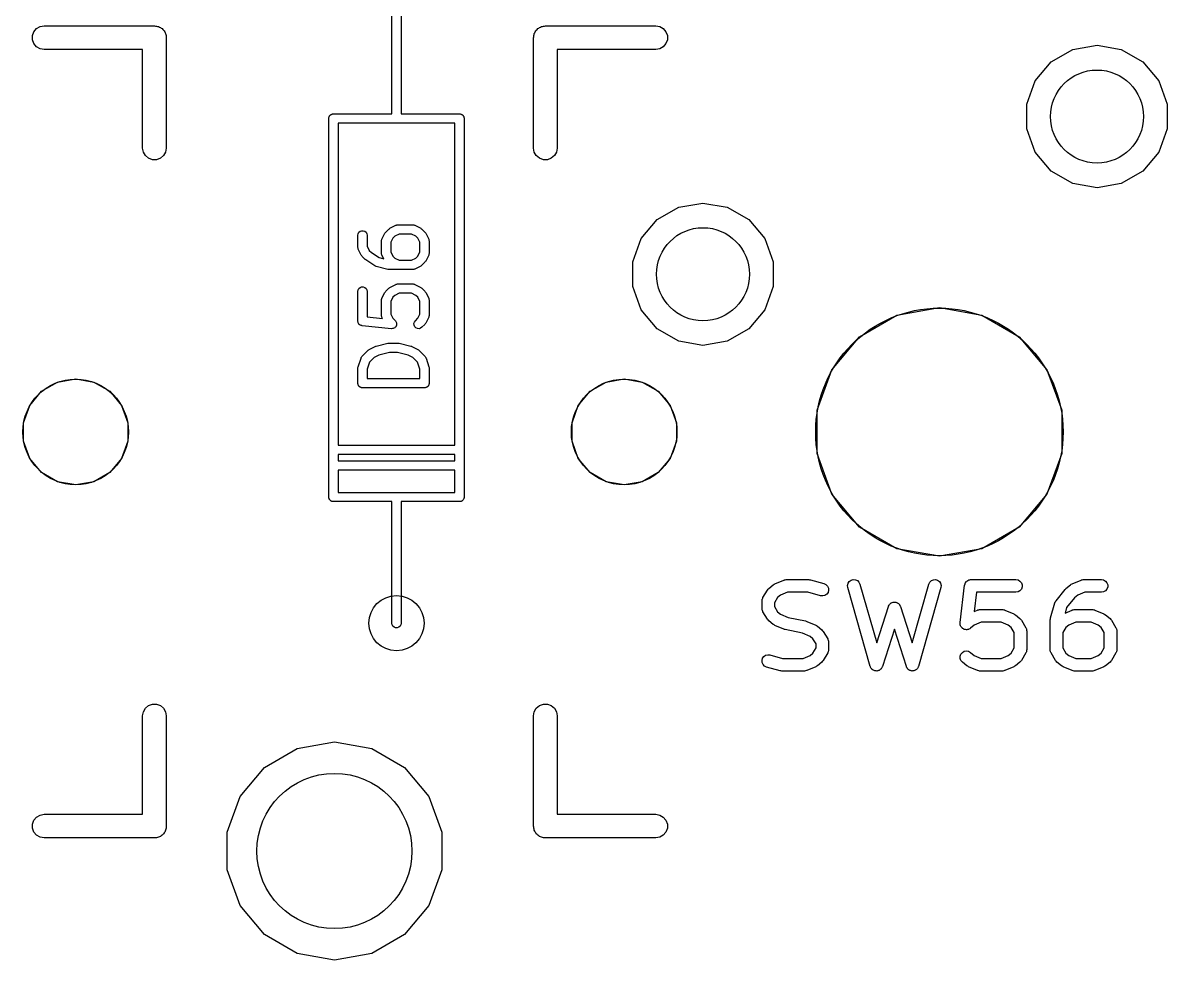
# Model space of a CAD drawing. Extents: x 37 to 203, y -145 to -25.
# Drawn here: x 144.98 to 163.42, y -144.51 to -129.41 of the extents above; entities that cross this region are included whole.
import ezdxf

# ---------------------------------------------------------------- set-up
doc = ezdxf.new("R2010")
doc.units = 0
doc.header["$MEASUREMENT"] = 0
doc.layers.add('BLACK', color=7, linetype='CONTINUOUS')

msp = doc.modelspace()

# ---------------------------------------------------------------- linework, layer by layer
at = {"layer": 'Black'}
for p, q in [((150.925, -130.19), (150.925, -128.92)), ((151.075, -128.92), (151.075, -130.19)), ((145.134, -129.617), (145.157, -129.555)), ((145.134, -129.683), (145.134, -129.617)), ((145.157, -129.555), (145.2, -129.504)), ((145.2, -129.504), (145.257, -129.471)), ((145.257, -129.471), (145.322, -129.459)), ((145.322, -129.459), (147.1, -129.459)), ((147.1, -129.459), (147.116, -129.462)), ((147.116, -129.462), (147.133, -129.462)), ((147.133, -129.462), (147.149, -129.468)), ((147.149, -129.468), (147.165, -129.471)), ((147.165, -129.471), (147.18, -129.479)), ((147.18, -129.479), (147.195, -129.485)), ((147.195, -129.485), (147.208, -129.496)), ((147.208, -129.496), (147.222, -129.504)), ((147.222, -129.504), (147.233, -129.517)), ((147.233, -129.517), (147.246, -129.528)), ((147.246, -129.528), (147.254, -129.542)), ((147.254, -129.542), (147.265, -129.555)), ((147.265, -129.555), (147.271, -129.57)), ((147.271, -129.57), (147.279, -129.585)), ((147.279, -129.585), (147.282, -129.601)), ((147.282, -129.601), (147.288, -129.617)), ((147.288, -129.617), (147.288, -129.634)), ((147.288, -129.634), (147.29, -129.65)), ((153.209, -129.65), (153.212, -129.634)), ((153.212, -129.617), (153.218, -129.601)), ((153.212, -129.634), (153.212, -129.617)), ((153.218, -129.601), (153.221, -129.585)), ((153.221, -129.585), (153.229, -129.57)), ((153.229, -129.57), (153.235, -129.555)), ((153.235, -129.555), (153.246, -129.542)), ((153.246, -129.542), (153.254, -129.528)), ((153.254, -129.528), (153.267, -129.517)), ((153.267, -129.517), (153.278, -129.504)), ((153.278, -129.504), (153.292, -129.496)), ((153.292, -129.496), (153.305, -129.485)), ((153.305, -129.485), (153.32, -129.479)), ((153.32, -129.479), (153.335, -129.471)), ((153.335, -129.471), (153.351, -129.468)), ((153.351, -129.468), (153.367, -129.462)), ((153.367, -129.462), (153.384, -129.462)), ((153.384, -129.462), (153.4, -129.459)), ((153.4, -129.459), (155.178, -129.459)), ((155.178, -129.459), (155.243, -129.471)), ((155.243, -129.471), (155.3, -129.504)), ((155.3, -129.504), (155.343, -129.555)), ((155.343, -129.555), (155.366, -129.617)), ((155.366, -129.617), (155.366, -129.683)), ((145.157, -129.745), (145.134, -129.683)), ((145.2, -129.796), (145.157, -129.745)), ((145.257, -129.829), (145.2, -129.796)), ((147.29, -129.65), (147.29, -131.428)), ((153.209, -131.428), (153.209, -129.65)), ((155.3, -129.796), (155.243, -129.829)), ((155.343, -129.745), (155.3, -129.796)), ((155.366, -129.683), (155.343, -129.745)), ((161.898, -129.842), (162.29, -129.773)), ((162.29, -129.773), (162.682, -129.842)), ((145.322, -129.84), (145.257, -129.829)), ((146.909, -129.84), (145.322, -129.84)), ((146.909, -131.428), (146.909, -129.84)), ((155.178, -129.84), (153.59, -129.84)), ((153.59, -129.84), (153.59, -131.428)), ((155.243, -129.829), (155.178, -129.84)), ((161.552, -130.041), (161.898, -129.842)), ((162.682, -129.842), (163.028, -130.041)), ((150.925, -130.877), (150.925, -130.19)), ((151.075, -130.19), (151.075, -130.877)), ((161.296, -130.346), (161.552, -130.041)), ((163.028, -130.041), (163.284, -130.346)), ((161.16, -130.721), (161.296, -130.346)), ((163.284, -130.346), (163.42, -130.721)), ((161.16, -131.119), (161.16, -130.721)), ((163.42, -130.721), (163.42, -131.119)), ((149.912, -130.933), (149.914, -130.926)), ((149.914, -130.926), (149.917, -130.921)), ((149.917, -130.921), (149.919, -130.915)), ((149.919, -130.915), (149.923, -130.909)), ((149.923, -130.909), (149.927, -130.904)), ((149.927, -130.904), (149.932, -130.9)), ((149.932, -130.9), (149.936, -130.895)), ((149.936, -130.895), (149.941, -130.891)), ((149.941, -130.891), (149.946, -130.887)), ((149.946, -130.887), (149.953, -130.885)), ((149.953, -130.885), (149.958, -130.882)), ((149.958, -130.882), (149.965, -130.88)), ((149.965, -130.88), (149.971, -130.878)), ((149.971, -130.878), (149.978, -130.878)), ((149.978, -130.878), (149.984, -130.877)), ((149.984, -130.877), (150.925, -130.877)), ((151.075, -130.877), (152.016, -130.877)), ((152.016, -130.877), (152.022, -130.878)), ((152.022, -130.878), (152.029, -130.878)), ((152.029, -130.878), (152.035, -130.88)), ((152.035, -130.88), (152.042, -130.882)), ((152.042, -130.882), (152.047, -130.885)), ((152.047, -130.885), (152.053, -130.887)), ((152.053, -130.887), (152.059, -130.891)), ((152.059, -130.891), (152.064, -130.895)), ((152.064, -130.895), (152.068, -130.9)), ((152.068, -130.9), (152.073, -130.904)), ((152.073, -130.904), (152.077, -130.909)), ((152.077, -130.909), (152.081, -130.915)), ((152.081, -130.915), (152.083, -130.921)), ((152.083, -130.921), (152.086, -130.926)), ((152.086, -130.926), (152.088, -130.933)), ((149.909, -130.952), (149.91, -130.946)), ((149.909, -137.048), (149.909, -130.952)), ((149.91, -130.939), (149.912, -130.933)), ((149.91, -130.946), (149.91, -130.939)), ((151, -131.027), (150.059, -131.027)), ((150.059, -131.027), (150.059, -136.211)), ((151.941, -131.027), (151, -131.027)), ((151.941, -136.211), (151.941, -131.027)), ((152.088, -130.933), (152.09, -130.939)), ((152.09, -130.939), (152.09, -130.946)), ((152.09, -130.946), (152.091, -130.952)), ((152.091, -130.952), (152.091, -137.048)), ((161.296, -131.494), (161.16, -131.119)), ((163.42, -131.119), (163.284, -131.494)), ((146.921, -131.493), (146.909, -131.428)), ((147.29, -131.428), (147.279, -131.493)), ((153.221, -131.493), (153.209, -131.428)), ((153.59, -131.428), (153.579, -131.493)), ((146.954, -131.55), (146.921, -131.493)), ((147.005, -131.593), (146.954, -131.55)), ((147.067, -131.616), (147.005, -131.593)), ((147.133, -131.616), (147.067, -131.616)), ((147.195, -131.593), (147.133, -131.616)), ((147.246, -131.55), (147.195, -131.593)), ((147.279, -131.493), (147.246, -131.55)), ((153.254, -131.55), (153.221, -131.493)), ((153.305, -131.593), (153.254, -131.55)), ((153.367, -131.616), (153.305, -131.593)), ((153.433, -131.616), (153.367, -131.616)), ((153.495, -131.593), (153.433, -131.616)), ((153.546, -131.55), (153.495, -131.593)), ((153.579, -131.493), (153.546, -131.55)), ((161.552, -131.799), (161.296, -131.494)), ((163.284, -131.494), (163.028, -131.799)), ((161.898, -131.998), (161.552, -131.799)), ((163.028, -131.799), (162.682, -131.998)), ((162.29, -132.067), (161.898, -131.998)), ((162.682, -131.998), (162.29, -132.067)), ((155.202, -132.581), (155.548, -132.382)), ((155.548, -132.382), (155.94, -132.313)), ((155.94, -132.313), (156.332, -132.382)), ((156.332, -132.382), (156.678, -132.581)), ((154.946, -132.886), (155.202, -132.581)), ((156.678, -132.581), (156.934, -132.886)), ((150.395, -132.785), (150.415, -132.768)), ((150.415, -132.768), (150.439, -132.759)), ((150.439, -132.759), (150.465, -132.759)), ((150.465, -132.759), (150.49, -132.768)), ((150.49, -132.768), (150.51, -132.785)), ((150.828, -132.78), (150.876, -132.733)), ((150.876, -132.733), (150.885, -132.726)), ((150.885, -132.726), (150.895, -132.719)), ((150.895, -132.719), (150.99, -132.671)), ((150.99, -132.671), (150.994, -132.67)), ((150.994, -132.67), (150.998, -132.668)), ((150.998, -132.668), (151.007, -132.666)), ((151.007, -132.666), (151.015, -132.664)), ((151.015, -132.664), (151.02, -132.664)), ((151.02, -132.664), (151.024, -132.663)), ((151.024, -132.663), (151.262, -132.663)), ((151.262, -132.663), (151.266, -132.664)), ((151.266, -132.664), (151.27, -132.664)), ((151.27, -132.664), (151.279, -132.666)), ((151.279, -132.666), (151.288, -132.668)), ((151.288, -132.668), (151.291, -132.67)), ((151.291, -132.67), (151.295, -132.671)), ((151.295, -132.671), (151.391, -132.719)), ((151.391, -132.719), (151.4, -132.726)), ((151.4, -132.726), (151.41, -132.733)), ((151.41, -132.733), (151.458, -132.78)), ((150.377, -132.833), (150.382, -132.808)), ((150.377, -133.024), (150.377, -132.833)), ((150.382, -132.808), (150.395, -132.785)), ((150.51, -132.785), (150.523, -132.808)), ((150.523, -132.808), (150.527, -132.833)), ((150.527, -132.833), (150.527, -133.006)), ((150.758, -132.929), (150.759, -132.924)), ((150.758, -133.119), (150.758, -132.929)), ((150.759, -132.92), (150.761, -132.912)), ((150.759, -132.924), (150.759, -132.92)), ((150.761, -132.912), (150.763, -132.903)), ((150.763, -132.903), (150.765, -132.899)), ((150.765, -132.899), (150.766, -132.895)), ((150.766, -132.895), (150.814, -132.8)), ((150.814, -132.8), (150.821, -132.79)), ((150.821, -132.79), (150.828, -132.78)), ((150.943, -132.878), (150.908, -132.946)), ((150.908, -132.946), (150.908, -133.101)), ((150.973, -132.847), (150.943, -132.878)), ((151.042, -132.813), (150.973, -132.847)), ((151.244, -132.813), (151.042, -132.813)), ((151.313, -132.847), (151.244, -132.813)), ((151.343, -132.878), (151.313, -132.847)), ((151.377, -132.946), (151.343, -132.878)), ((151.377, -133.101), (151.377, -132.946)), ((151.458, -132.78), (151.465, -132.79)), ((151.465, -132.79), (151.472, -132.8)), ((151.472, -132.8), (151.519, -132.895)), ((151.519, -132.895), (151.521, -132.899)), ((151.521, -132.899), (151.523, -132.903)), ((151.523, -132.903), (151.524, -132.912)), ((151.524, -132.912), (151.527, -132.92)), ((151.527, -132.92), (151.527, -132.924)), ((151.527, -132.924), (151.527, -132.929)), ((151.527, -132.929), (151.527, -133.119)), ((154.81, -133.261), (154.946, -132.886)), ((156.934, -132.886), (157.07, -133.261)), ((150.378, -133.028), (150.377, -133.024)), ((150.378, -133.032), (150.378, -133.028)), ((150.38, -133.041), (150.378, -133.032)), ((150.382, -133.049), (150.38, -133.041)), ((150.384, -133.053), (150.382, -133.049)), ((150.385, -133.057), (150.384, -133.053)), ((150.433, -133.153), (150.385, -133.057)), ((150.527, -133.006), (150.562, -133.075)), ((150.562, -133.075), (150.595, -133.108)), ((150.595, -133.108), (150.721, -133.192)), ((150.759, -133.123), (150.758, -133.119)), ((150.759, -133.128), (150.759, -133.123)), ((150.761, -133.136), (150.759, -133.128)), ((150.763, -133.145), (150.761, -133.136)), ((150.908, -133.101), (150.943, -133.17)), ((151.343, -133.17), (151.377, -133.101)), ((151.524, -133.136), (151.523, -133.145)), ((151.527, -133.128), (151.524, -133.136)), ((151.527, -133.119), (151.527, -133.123)), ((151.527, -133.123), (151.527, -133.128)), ((150.44, -133.162), (150.433, -133.153)), ((150.447, -133.172), (150.44, -133.162)), ((150.495, -133.22), (150.447, -133.172)), ((150.501, -133.224), (150.495, -133.22)), ((150.506, -133.229), (150.501, -133.224)), ((150.649, -133.324), (150.506, -133.229)), ((150.661, -133.329), (150.649, -133.324)), ((150.721, -133.192), (150.795, -133.211)), ((150.765, -133.148), (150.763, -133.145)), ((150.766, -133.153), (150.765, -133.148)), ((150.795, -133.211), (150.766, -133.153)), ((150.943, -133.17), (150.973, -133.2)), ((150.973, -133.2), (151.042, -133.235)), ((151.042, -133.235), (151.244, -133.235)), ((151.244, -133.235), (151.313, -133.2)), ((151.313, -133.2), (151.343, -133.17)), ((151.4, -133.322), (151.391, -133.329)), ((151.41, -133.315), (151.4, -133.322)), ((151.458, -133.267), (151.41, -133.315)), ((151.465, -133.257), (151.458, -133.267)), ((151.472, -133.248), (151.465, -133.257)), ((151.519, -133.153), (151.472, -133.248)), ((151.521, -133.148), (151.519, -133.153)), ((151.523, -133.145), (151.521, -133.148)), ((154.81, -133.659), (154.81, -133.261)), ((157.07, -133.261), (157.07, -133.659)), ((150.672, -133.335), (150.661, -133.329)), ((150.863, -133.382), (150.672, -133.335)), ((150.872, -133.383), (150.863, -133.382)), ((150.881, -133.385), (150.872, -133.383)), ((151.262, -133.385), (150.881, -133.385)), ((151.266, -133.384), (151.262, -133.385)), ((151.27, -133.384), (151.266, -133.384)), ((151.279, -133.382), (151.27, -133.384)), ((151.288, -133.38), (151.279, -133.382)), ((151.291, -133.378), (151.288, -133.38)), ((151.295, -133.377), (151.291, -133.378)), ((151.391, -133.329), (151.295, -133.377)), ((150.382, -133.712), (150.395, -133.69)), ((150.395, -133.69), (150.415, -133.673)), ((150.415, -133.673), (150.439, -133.664)), ((150.439, -133.664), (150.465, -133.664)), ((150.465, -133.664), (150.49, -133.673)), ((150.49, -133.673), (150.51, -133.69)), ((150.51, -133.69), (150.523, -133.712)), ((150.828, -133.733), (150.876, -133.685)), ((150.876, -133.685), (150.885, -133.678)), ((150.885, -133.678), (150.895, -133.671)), ((150.895, -133.671), (150.99, -133.623)), ((150.99, -133.623), (150.994, -133.622)), ((150.994, -133.622), (150.998, -133.62)), ((150.998, -133.62), (151.007, -133.618)), ((151.007, -133.618), (151.015, -133.616)), ((151.015, -133.616), (151.02, -133.616)), ((151.02, -133.616), (151.024, -133.615)), ((151.024, -133.615), (151.262, -133.615)), ((151.262, -133.615), (151.266, -133.616)), ((151.266, -133.616), (151.27, -133.616)), ((151.27, -133.616), (151.279, -133.618)), ((151.279, -133.618), (151.288, -133.62)), ((151.288, -133.62), (151.291, -133.622)), ((151.291, -133.622), (151.295, -133.623)), ((151.295, -133.623), (151.391, -133.671)), ((151.391, -133.671), (151.4, -133.678)), ((151.4, -133.678), (151.41, -133.685)), ((151.41, -133.685), (151.458, -133.733)), ((154.946, -134.034), (154.81, -133.659)), ((157.07, -133.659), (156.934, -134.034)), ((150.377, -133.738), (150.382, -133.712)), ((150.377, -134.214), (150.377, -133.738)), ((150.523, -133.712), (150.527, -133.738)), ((150.527, -133.738), (150.527, -134.146)), ((150.758, -133.881), (150.759, -133.877)), ((150.759, -133.872), (150.761, -133.864)), ((150.759, -133.877), (150.759, -133.872)), ((150.761, -133.864), (150.763, -133.855)), ((150.763, -133.855), (150.765, -133.852)), ((150.765, -133.852), (150.766, -133.847)), ((150.766, -133.847), (150.814, -133.752)), ((150.814, -133.752), (150.821, -133.743)), ((150.821, -133.743), (150.828, -133.733)), ((150.943, -133.83), (150.908, -133.899)), ((150.973, -133.8), (150.943, -133.83)), ((151.042, -133.765), (150.973, -133.8)), ((151.244, -133.765), (151.042, -133.765)), ((151.313, -133.8), (151.244, -133.765)), ((151.343, -133.83), (151.313, -133.8)), ((151.377, -133.899), (151.343, -133.83)), ((151.458, -133.733), (151.465, -133.743)), ((151.465, -133.743), (151.472, -133.752)), ((151.472, -133.752), (151.519, -133.847)), ((151.519, -133.847), (151.521, -133.852)), ((151.521, -133.852), (151.523, -133.855)), ((151.523, -133.855), (151.524, -133.864)), ((151.524, -133.864), (151.527, -133.872)), ((151.527, -133.872), (151.527, -133.877)), ((151.527, -133.877), (151.527, -133.881)), ((150.758, -134.119), (150.758, -133.881)), ((150.908, -133.899), (150.908, -134.101)), ((151.377, -134.101), (151.377, -133.899)), ((151.527, -133.881), (151.527, -134.119)), ((155.202, -134.339), (154.946, -134.034)), ((156.934, -134.034), (156.678, -134.339)), ((159.065, -134.119), (159.75, -133.998)), ((159.75, -133.998), (160.435, -134.119)), ((150.378, -134.217), (150.377, -134.214)), ((150.378, -134.22), (150.378, -134.217)), ((150.38, -134.23), (150.378, -134.22)), ((150.382, -134.24), (150.38, -134.23)), ((150.383, -134.242), (150.382, -134.24)), ((150.384, -134.245), (150.383, -134.242)), ((150.39, -134.254), (150.384, -134.245)), ((150.527, -134.146), (150.776, -134.171)), ((150.759, -134.123), (150.758, -134.119)), ((150.759, -134.128), (150.759, -134.123)), ((150.761, -134.136), (150.759, -134.128)), ((150.763, -134.145), (150.761, -134.136)), ((150.765, -134.148), (150.763, -134.145)), ((150.766, -134.153), (150.765, -134.148)), ((150.776, -134.171), (150.766, -134.153)), ((150.908, -134.101), (150.943, -134.17)), ((150.943, -134.17), (150.982, -134.209)), ((150.982, -134.209), (150.982, -134.209)), ((150.982, -134.209), (150.982, -134.21)), ((150.982, -134.21), (150.989, -134.22)), ((150.989, -134.22), (150.997, -134.23)), ((150.997, -134.23), (150.997, -134.231)), ((150.997, -134.231), (150.997, -134.231)), ((150.997, -134.231), (151, -134.243)), ((151, -134.243), (151.003, -134.255)), ((151.282, -134.255), (151.289, -134.23)), ((151.289, -134.23), (151.304, -134.209)), ((151.304, -134.209), (151.343, -134.17)), ((151.343, -134.17), (151.377, -134.101)), ((151.472, -134.248), (151.465, -134.257)), ((151.519, -134.153), (151.472, -134.248)), ((151.521, -134.148), (151.519, -134.153)), ((151.523, -134.145), (151.521, -134.148)), ((151.524, -134.136), (151.523, -134.145)), ((151.527, -134.128), (151.524, -134.136)), ((151.527, -134.119), (151.527, -134.123)), ((151.527, -134.123), (151.527, -134.128)), ((158.463, -134.467), (159.065, -134.119)), ((160.435, -134.119), (161.037, -134.467)), ((150.395, -134.262), (150.39, -134.254)), ((150.397, -134.264), (150.395, -134.262)), ((150.399, -134.267), (150.397, -134.264)), ((150.407, -134.273), (150.399, -134.267)), ((150.415, -134.279), (150.407, -134.273)), ((150.418, -134.28), (150.415, -134.279)), ((150.42, -134.282), (150.418, -134.28)), ((150.43, -134.285), (150.42, -134.282)), ((150.439, -134.288), (150.43, -134.285)), ((150.442, -134.288), (150.439, -134.288)), ((150.445, -134.289), (150.442, -134.288)), ((150.921, -134.337), (150.445, -134.289)), ((150.922, -134.336), (150.921, -134.337)), ((150.934, -134.336), (150.922, -134.337)), ((150.922, -134.337), (150.922, -134.336)), ((150.947, -134.335), (150.934, -134.336)), ((150.948, -134.334), (150.947, -134.335)), ((150.959, -134.329), (150.948, -134.334)), ((150.948, -134.334), (150.948, -134.334)), ((150.971, -134.324), (150.959, -134.329)), ((150.972, -134.323), (150.971, -134.324)), ((150.971, -134.324), (150.971, -134.324)), ((150.98, -134.314), (150.972, -134.323)), ((150.989, -134.306), (150.98, -134.314)), ((150.99, -134.305), (150.989, -134.306)), ((150.995, -134.294), (150.99, -134.305)), ((150.99, -134.305), (150.99, -134.305)), ((151.001, -134.282), (150.995, -134.294)), ((151.002, -134.269), (151.001, -134.281)), ((151.001, -134.281), (151.001, -134.282)), ((151.001, -134.282), (151.001, -134.282)), ((151.003, -134.256), (151.002, -134.269)), ((151.003, -134.255), (151.003, -134.256)), ((151.003, -134.256), (151.003, -134.256)), ((151.285, -134.281), (151.282, -134.255)), ((151.296, -134.305), (151.285, -134.281)), ((151.314, -134.323), (151.296, -134.305)), ((151.338, -134.334), (151.314, -134.323)), ((151.364, -134.337), (151.338, -134.334)), ((151.389, -134.33), (151.364, -134.337)), ((151.41, -134.315), (151.389, -134.33)), ((151.458, -134.267), (151.41, -134.315)), ((151.465, -134.257), (151.458, -134.267)), ((155.548, -134.538), (155.202, -134.339)), ((156.678, -134.339), (156.332, -134.538)), ((150.665, -134.621), (150.672, -134.618)), ((150.672, -134.618), (150.863, -134.57)), ((150.863, -134.57), (150.872, -134.569)), ((150.872, -134.569), (150.881, -134.568)), ((150.881, -134.568), (151.024, -134.568)), ((151.024, -134.568), (151.033, -134.569)), ((151.033, -134.569), (151.042, -134.57)), ((151.042, -134.57), (151.232, -134.618)), ((151.232, -134.618), (151.24, -134.621)), ((155.94, -134.607), (155.548, -134.538)), ((156.332, -134.538), (155.94, -134.607)), ((158.017, -134.999), (158.463, -134.467)), ((161.037, -134.467), (161.483, -134.999)), ((150.431, -134.806), (150.432, -134.802)), ((150.432, -134.802), (150.437, -134.794)), ((150.437, -134.794), (150.441, -134.787)), ((150.441, -134.787), (150.444, -134.784)), ((150.444, -134.784), (150.447, -134.78)), ((150.447, -134.78), (150.542, -134.685)), ((150.542, -134.685), (150.552, -134.678)), ((150.552, -134.678), (150.562, -134.671)), ((150.562, -134.671), (150.657, -134.623)), ((150.64, -134.8), (150.566, -134.874)), ((150.717, -134.761), (150.64, -134.8)), ((150.657, -134.623), (150.665, -134.621)), ((150.89, -134.718), (150.717, -134.761)), ((151.015, -134.718), (150.89, -134.718)), ((151.188, -134.761), (151.015, -134.718)), ((151.265, -134.8), (151.188, -134.761)), ((151.24, -134.621), (151.248, -134.623)), ((151.248, -134.623), (151.343, -134.671)), ((151.339, -134.874), (151.265, -134.8)), ((151.343, -134.671), (151.353, -134.678)), ((151.353, -134.678), (151.363, -134.685)), ((151.363, -134.685), (151.458, -134.78)), ((151.458, -134.78), (151.46, -134.784)), ((151.46, -134.784), (151.464, -134.787)), ((151.464, -134.787), (151.468, -134.794)), ((151.468, -134.794), (151.473, -134.802)), ((151.473, -134.802), (151.474, -134.806)), ((150.377, -134.976), (150.379, -134.964)), ((150.377, -135.214), (150.377, -134.976)), ((150.379, -134.964), (150.381, -134.952)), ((150.381, -134.952), (150.429, -134.81)), ((150.429, -134.81), (150.431, -134.806)), ((150.566, -134.874), (150.527, -134.988)), ((151.377, -134.988), (151.339, -134.874)), ((151.474, -134.806), (151.476, -134.81)), ((151.476, -134.81), (151.524, -134.952)), ((151.524, -134.952), (151.525, -134.964)), ((151.525, -134.964), (151.527, -134.976)), ((151.527, -134.976), (151.527, -135.214)), ((145.538, -135.197), (145.83, -135.146)), ((145.83, -135.146), (146.122, -135.197)), ((150.527, -134.988), (150.527, -135.139)), ((150.527, -135.139), (151.377, -135.139)), ((151.377, -135.139), (151.377, -134.988)), ((154.378, -135.197), (154.67, -135.146)), ((154.67, -135.146), (154.962, -135.197)), ((157.779, -135.652), (158.017, -134.999)), ((161.483, -134.999), (161.721, -135.652)), ((145.09, -135.573), (145.281, -135.346)), ((145.281, -135.346), (145.538, -135.197)), ((146.122, -135.197), (146.379, -135.346)), ((146.379, -135.346), (146.57, -135.573)), ((150.379, -135.221), (150.377, -135.214)), ((150.379, -135.227), (150.379, -135.221)), ((150.381, -135.233), (150.379, -135.227)), ((150.382, -135.24), (150.381, -135.233)), ((150.385, -135.246), (150.382, -135.24)), ((150.387, -135.252), (150.385, -135.246)), ((150.392, -135.257), (150.387, -135.252)), ((150.395, -135.262), (150.392, -135.257)), ((150.4, -135.267), (150.395, -135.262)), ((150.404, -135.272), (150.4, -135.267)), ((150.41, -135.275), (150.404, -135.272)), ((150.415, -135.279), (150.41, -135.275)), ((150.421, -135.281), (150.415, -135.279)), ((150.427, -135.285), (150.421, -135.281)), ((150.433, -135.286), (150.427, -135.285)), ((150.439, -135.288), (150.433, -135.286)), ((150.446, -135.288), (150.439, -135.288)), ((150.452, -135.289), (150.446, -135.288)), ((151.452, -135.289), (150.452, -135.289)), ((151.459, -135.288), (151.452, -135.289)), ((151.465, -135.288), (151.459, -135.288)), ((151.472, -135.286), (151.465, -135.288)), ((151.478, -135.285), (151.472, -135.286)), ((151.484, -135.281), (151.478, -135.285)), ((151.49, -135.279), (151.484, -135.281)), ((151.495, -135.275), (151.49, -135.279)), ((151.501, -135.272), (151.495, -135.275)), ((151.505, -135.267), (151.501, -135.272)), ((151.51, -135.262), (151.505, -135.267)), ((151.513, -135.257), (151.51, -135.262)), ((151.517, -135.252), (151.513, -135.257)), ((151.52, -135.246), (151.517, -135.252)), ((151.523, -135.24), (151.52, -135.246)), ((151.524, -135.233), (151.523, -135.24)), ((151.526, -135.227), (151.524, -135.233)), ((151.527, -135.214), (151.526, -135.221)), ((151.526, -135.221), (151.526, -135.227)), ((153.93, -135.573), (154.121, -135.346)), ((154.121, -135.346), (154.378, -135.197)), ((154.962, -135.197), (155.219, -135.346)), ((155.219, -135.346), (155.41, -135.573)), ((144.989, -135.852), (145.09, -135.573)), ((146.57, -135.573), (146.671, -135.852)), ((153.829, -135.852), (153.93, -135.573)), ((155.41, -135.573), (155.511, -135.852)), ((157.779, -136.348), (157.779, -135.652)), ((161.721, -135.652), (161.721, -136.348)), ((144.989, -136.148), (144.989, -135.852)), ((146.671, -135.852), (146.671, -136.148)), ((153.829, -136.148), (153.829, -135.852)), ((155.511, -135.852), (155.511, -136.148)), ((145.09, -136.427), (144.989, -136.148)), ((146.671, -136.148), (146.57, -136.427)), ((150.059, -136.211), (151.941, -136.211)), ((153.93, -136.427), (153.829, -136.148)), ((155.511, -136.148), (155.41, -136.427)), ((145.281, -136.654), (145.09, -136.427)), ((146.57, -136.427), (146.379, -136.654)), ((150.059, -136.361), (150.059, -136.465)), ((151.941, -136.361), (150.059, -136.361)), ((151.941, -136.465), (151.941, -136.361)), ((154.121, -136.654), (153.93, -136.427)), ((155.41, -136.427), (155.219, -136.654)), ((158.017, -137.001), (157.779, -136.348)), ((161.721, -136.348), (161.483, -137.001)), ((150.059, -136.465), (151.941, -136.465)), ((151.941, -136.615), (150.059, -136.615)), ((150.059, -136.615), (150.059, -136.973)), ((151.941, -136.973), (151.941, -136.615)), ((145.538, -136.803), (145.281, -136.654)), ((145.83, -136.854), (145.538, -136.803)), ((146.122, -136.803), (145.83, -136.854)), ((146.379, -136.654), (146.122, -136.803)), ((154.378, -136.803), (154.121, -136.654)), ((154.67, -136.854), (154.378, -136.803)), ((154.962, -136.803), (154.67, -136.854)), ((155.219, -136.654), (154.962, -136.803)), ((150.059, -136.973), (151, -136.973)), ((151, -136.973), (151.941, -136.973)), ((158.463, -137.533), (158.017, -137.001)), ((161.483, -137.001), (161.037, -137.533)), ((149.91, -137.054), (149.909, -137.048)), ((149.91, -137.061), (149.91, -137.054)), ((149.912, -137.067), (149.91, -137.061)), ((149.914, -137.074), (149.912, -137.067)), ((149.917, -137.079), (149.914, -137.074)), ((149.919, -137.085), (149.917, -137.079)), ((149.923, -137.091), (149.919, -137.085)), ((149.927, -137.096), (149.923, -137.091)), ((149.932, -137.1), (149.927, -137.096)), ((149.936, -137.105), (149.932, -137.1)), ((149.941, -137.109), (149.936, -137.105)), ((149.946, -137.113), (149.941, -137.109)), ((149.953, -137.115), (149.946, -137.113)), ((149.958, -137.118), (149.953, -137.115)), ((149.965, -137.12), (149.958, -137.118)), ((149.971, -137.122), (149.965, -137.12)), ((149.978, -137.122), (149.971, -137.122)), ((149.984, -137.123), (149.978, -137.122)), ((150.925, -137.123), (149.984, -137.123)), ((150.925, -137.81), (150.925, -137.123)), ((152.016, -137.123), (151.075, -137.123)), ((151.075, -137.123), (151.075, -137.81)), ((152.022, -137.122), (152.016, -137.123)), ((152.029, -137.122), (152.022, -137.122)), ((152.035, -137.12), (152.029, -137.122)), ((152.042, -137.118), (152.035, -137.12)), ((152.047, -137.115), (152.042, -137.118)), ((152.053, -137.113), (152.047, -137.115)), ((152.059, -137.109), (152.053, -137.113)), ((152.064, -137.105), (152.059, -137.109)), ((152.068, -137.1), (152.064, -137.105)), ((152.073, -137.096), (152.068, -137.1)), ((152.077, -137.091), (152.073, -137.096)), ((152.081, -137.085), (152.077, -137.091)), ((152.083, -137.079), (152.081, -137.085)), ((152.086, -137.074), (152.083, -137.079)), ((152.088, -137.067), (152.086, -137.074)), ((152.09, -137.061), (152.088, -137.067)), ((152.091, -137.048), (152.09, -137.054)), ((152.09, -137.054), (152.09, -137.061)), ((159.065, -137.881), (158.463, -137.533)), ((161.037, -137.533), (160.435, -137.881)), ((150.925, -139.08), (150.925, -137.81)), ((151.075, -137.81), (151.075, -139.08)), ((159.75, -138.002), (159.065, -137.881)), ((160.435, -137.881), (159.75, -138.002)), ((157, -138.522), (157.072, -138.462)), ((157.072, -138.462), (157.086, -138.454)), ((157.086, -138.454), (157.098, -138.446)), ((157.098, -138.446), (157.243, -138.386)), ((157.243, -138.386), (157.246, -138.385)), ((157.246, -138.385), (157.248, -138.384)), ((157.248, -138.384), (157.263, -138.381)), ((157.263, -138.381), (157.278, -138.378)), ((157.278, -138.378), (157.28, -138.378)), ((157.28, -138.378), (157.283, -138.378)), ((157.283, -138.378), (157.645, -138.378)), ((157.645, -138.378), (157.659, -138.38)), ((157.659, -138.38), (157.673, -138.382)), ((157.673, -138.382), (157.89, -138.442)), ((157.89, -138.442), (157.922, -138.457)), ((157.922, -138.457), (157.947, -138.482)), ((157.947, -138.482), (157.962, -138.515)), ((158.27, -138.472), (158.278, -138.438)), ((158.273, -138.507), (158.27, -138.472)), ((158.278, -138.438), (158.298, -138.409)), ((158.298, -138.409), (158.327, -138.388)), ((158.327, -138.388), (158.361, -138.378)), ((158.361, -138.378), (158.396, -138.381)), ((158.396, -138.381), (158.428, -138.395)), ((158.428, -138.395), (158.453, -138.42)), ((158.453, -138.42), (158.469, -138.452)), ((158.469, -138.452), (158.74, -139.399)), ((159.309, -139.399), (159.58, -138.452)), ((159.58, -138.452), (159.595, -138.42)), ((159.595, -138.42), (159.621, -138.395)), ((159.621, -138.395), (159.653, -138.381)), ((159.653, -138.381), (159.688, -138.378)), ((159.688, -138.378), (159.722, -138.388)), ((159.722, -138.388), (159.75, -138.409)), ((159.75, -138.409), (159.77, -138.438)), ((159.77, -138.438), (159.779, -138.472)), ((159.779, -138.472), (159.775, -138.507)), ((160.085, -139.072), (160.157, -138.467)), ((160.157, -138.467), (160.158, -138.465)), ((160.158, -138.462), (160.163, -138.448)), ((160.158, -138.465), (160.158, -138.462)), ((160.163, -138.448), (160.167, -138.434)), ((160.167, -138.434), (160.169, -138.431)), ((160.169, -138.431), (160.17, -138.429)), ((160.17, -138.429), (160.18, -138.417)), ((160.18, -138.417), (160.189, -138.405)), ((160.189, -138.405), (160.191, -138.404)), ((160.191, -138.404), (160.193, -138.402)), ((160.193, -138.402), (160.206, -138.394)), ((160.206, -138.394), (160.218, -138.386)), ((160.218, -138.386), (160.221, -138.385)), ((160.221, -138.385), (160.223, -138.384)), ((160.223, -138.384), (160.238, -138.381)), ((160.238, -138.381), (160.252, -138.378)), ((160.252, -138.378), (160.255, -138.378)), ((160.255, -138.378), (160.258, -138.378)), ((160.258, -138.378), (160.984, -138.378)), ((160.984, -138.378), (161.018, -138.384)), ((161.018, -138.384), (161.049, -138.402)), ((161.049, -138.402), (161.072, -138.429)), ((161.072, -138.429), (161.084, -138.462)), ((161.084, -138.462), (161.084, -138.497)), ((161.79, -138.522), (161.862, -138.462)), ((161.862, -138.462), (161.875, -138.454)), ((161.875, -138.454), (161.888, -138.446)), ((161.888, -138.446), (162.033, -138.386)), ((162.033, -138.386), (162.036, -138.385)), ((162.036, -138.385), (162.038, -138.384)), ((162.038, -138.384), (162.053, -138.381)), ((162.053, -138.381), (162.068, -138.378)), ((162.068, -138.378), (162.07, -138.378)), ((162.07, -138.378), (162.072, -138.378)), ((162.072, -138.378), (162.363, -138.378)), ((162.363, -138.378), (162.397, -138.384)), ((162.397, -138.384), (162.428, -138.402)), ((162.428, -138.402), (162.451, -138.429)), ((162.451, -138.429), (162.463, -138.462)), ((162.463, -138.462), (162.463, -138.497)), ((156.902, -138.678), (156.905, -138.669)), ((156.905, -138.669), (156.978, -138.548)), ((156.978, -138.548), (156.989, -138.535)), ((156.989, -138.535), (157, -138.522)), ((157.143, -138.668), (157.094, -138.75)), ((157.191, -138.628), (157.143, -138.668)), ((157.303, -138.581), (157.191, -138.628)), ((157.632, -138.581), (157.303, -138.581)), ((157.836, -138.638), (157.632, -138.581)), ((157.871, -138.641), (157.836, -138.638)), ((157.905, -138.632), (157.871, -138.641)), ((157.934, -138.612), (157.905, -138.632)), ((157.955, -138.584), (157.934, -138.612)), ((157.964, -138.55), (157.955, -138.584)), ((157.962, -138.515), (157.964, -138.55)), ((158.636, -139.777), (158.273, -138.507)), ((159.775, -138.507), (159.412, -139.777)), ((160.348, -138.581), (160.311, -138.892)), ((160.984, -138.581), (160.348, -138.581)), ((161.018, -138.575), (160.984, -138.581)), ((161.049, -138.557), (161.018, -138.575)), ((161.072, -138.53), (161.049, -138.557)), ((161.084, -138.497), (161.072, -138.53)), ((161.63, -138.718), (161.775, -138.537)), ((161.775, -138.537), (161.783, -138.53)), ((161.783, -138.53), (161.79, -138.522)), ((161.927, -138.672), (161.801, -138.83)), ((161.98, -138.628), (161.927, -138.672)), ((162.093, -138.581), (161.98, -138.628)), ((162.363, -138.581), (162.093, -138.581)), ((162.397, -138.575), (162.363, -138.581)), ((162.428, -138.557), (162.397, -138.575)), ((162.451, -138.53), (162.428, -138.557)), ((162.463, -138.497), (162.451, -138.53)), ((156.891, -138.721), (156.892, -138.712)), ((156.891, -138.842), (156.891, -138.721)), ((156.892, -138.852), (156.891, -138.842)), ((156.892, -138.712), (156.893, -138.702)), ((156.893, -138.862), (156.892, -138.852)), ((156.893, -138.702), (156.895, -138.695)), ((156.895, -138.695), (156.897, -138.687)), ((156.897, -138.687), (156.902, -138.678)), ((157.094, -138.75), (157.094, -138.814)), ((157.094, -138.814), (157.143, -138.896)), ((158.74, -139.399), (158.928, -138.811)), ((158.928, -138.811), (158.929, -138.808)), ((158.929, -138.808), (158.93, -138.804)), ((158.93, -138.804), (158.938, -138.792)), ((158.938, -138.792), (158.944, -138.78)), ((158.944, -138.78), (158.947, -138.777)), ((158.947, -138.777), (158.949, -138.774)), ((158.949, -138.774), (158.96, -138.766)), ((158.96, -138.766), (158.97, -138.756)), ((158.97, -138.756), (158.974, -138.755)), ((158.974, -138.755), (158.977, -138.752)), ((158.977, -138.752), (158.99, -138.748)), ((158.99, -138.748), (159.003, -138.743)), ((159.003, -138.743), (159.007, -138.743)), ((159.007, -138.743), (159.011, -138.742)), ((159.011, -138.742), (159.024, -138.742)), ((159.024, -138.742), (159.038, -138.742)), ((159.038, -138.742), (159.042, -138.743)), ((159.042, -138.743), (159.046, -138.743)), ((159.046, -138.743), (159.059, -138.748)), ((159.059, -138.748), (159.072, -138.752)), ((159.072, -138.752), (159.075, -138.755)), ((159.075, -138.755), (159.079, -138.756)), ((159.079, -138.756), (159.089, -138.766)), ((159.089, -138.766), (159.099, -138.774)), ((159.099, -138.774), (159.102, -138.777)), ((159.102, -138.777), (159.105, -138.78)), ((159.105, -138.78), (159.111, -138.792)), ((159.111, -138.792), (159.118, -138.804)), ((159.118, -138.804), (159.119, -138.808)), ((159.119, -138.808), (159.121, -138.811)), ((159.121, -138.811), (159.309, -139.399)), ((161.54, -138.995), (161.612, -138.753)), ((161.612, -138.753), (161.613, -138.751)), ((161.613, -138.749), (161.621, -138.735)), ((161.613, -138.751), (161.613, -138.749)), ((161.621, -138.735), (161.628, -138.721)), ((161.628, -138.721), (161.629, -138.72)), ((161.629, -138.72), (161.63, -138.718)), ((161.801, -138.83), (161.775, -138.917)), ((156.895, -138.869), (156.893, -138.862)), ((156.897, -138.877), (156.895, -138.869)), ((156.902, -138.886), (156.897, -138.877)), ((156.905, -138.895), (156.902, -138.886)), ((156.978, -139.016), (156.905, -138.895)), ((156.989, -139.028), (156.978, -139.016)), ((157, -139.041), (156.989, -139.028)), ((157.072, -139.102), (157, -139.041)), ((157.143, -138.896), (157.191, -138.936)), ((157.191, -138.936), (157.313, -138.987)), ((157.313, -138.987), (157.594, -139.045)), ((160.311, -138.892), (160.364, -138.87)), ((160.364, -138.87), (160.366, -138.869)), ((160.366, -138.869), (160.368, -138.868)), ((160.368, -138.868), (160.384, -138.865)), ((160.384, -138.865), (160.398, -138.862)), ((160.398, -138.862), (160.401, -138.862)), ((160.401, -138.862), (160.403, -138.862)), ((160.403, -138.862), (160.766, -138.862)), ((160.766, -138.862), (160.768, -138.862)), ((160.768, -138.862), (160.771, -138.862)), ((160.771, -138.862), (160.786, -138.865)), ((160.786, -138.865), (160.801, -138.868)), ((160.801, -138.868), (160.803, -138.869)), ((160.803, -138.869), (160.805, -138.87)), ((160.805, -138.87), (160.95, -138.93)), ((160.95, -138.93), (160.963, -138.938)), ((160.963, -138.938), (160.976, -138.946)), ((160.976, -138.946), (161.049, -139.006)), ((161.049, -139.006), (161.06, -139.019)), ((161.06, -139.019), (161.071, -139.032)), ((161.071, -139.032), (161.143, -139.153)), ((161.535, -139.024), (161.538, -139.009)), ((161.535, -139.508), (161.535, -139.024)), ((161.538, -139.009), (161.54, -138.995)), ((161.775, -138.917), (161.888, -138.87)), ((161.888, -138.87), (161.89, -138.869)), ((161.89, -138.869), (161.892, -138.868)), ((161.892, -138.868), (161.908, -138.865)), ((161.908, -138.865), (161.922, -138.862)), ((161.922, -138.862), (161.925, -138.862)), ((161.925, -138.862), (161.927, -138.862)), ((161.927, -138.862), (162.217, -138.862)), ((162.217, -138.862), (162.22, -138.862)), ((162.22, -138.862), (162.222, -138.862)), ((162.222, -138.862), (162.237, -138.865)), ((162.237, -138.865), (162.252, -138.868)), ((162.252, -138.868), (162.254, -138.869)), ((162.254, -138.869), (162.257, -138.87)), ((162.257, -138.87), (162.402, -138.93)), ((162.402, -138.93), (162.414, -138.938)), ((162.414, -138.938), (162.428, -138.946)), ((162.428, -138.946), (162.5, -139.006)), ((162.5, -139.006), (162.511, -139.019)), ((162.511, -139.019), (162.522, -139.032)), ((162.522, -139.032), (162.595, -139.153)), ((150.93, -139.106), (150.925, -139.08)), ((150.943, -139.128), (150.93, -139.106)), ((150.963, -139.145), (150.943, -139.128)), ((150.987, -139.154), (150.963, -139.145)), ((151.013, -139.154), (150.987, -139.154)), ((151.037, -139.145), (151.013, -139.154)), ((151.057, -139.128), (151.037, -139.145)), ((151.07, -139.106), (151.057, -139.128)), ((151.075, -139.08), (151.07, -139.106)), ((157.086, -139.109), (157.072, -139.102)), ((157.098, -139.118), (157.086, -139.109)), ((157.243, -139.178), (157.098, -139.118)), ((157.253, -139.18), (157.243, -139.178)), ((157.262, -139.184), (157.253, -139.18)), ((157.543, -139.242), (157.262, -139.184)), ((157.594, -139.045), (157.603, -139.049)), ((157.603, -139.049), (157.612, -139.051)), ((157.612, -139.051), (157.757, -139.111)), ((157.757, -139.111), (157.77, -139.12)), ((157.77, -139.12), (157.783, -139.127)), ((157.783, -139.127), (157.856, -139.188)), ((157.856, -139.188), (157.867, -139.201)), ((157.867, -139.201), (157.878, -139.213)), ((157.878, -139.213), (157.95, -139.334)), ((159.024, -139.176), (158.831, -139.78)), ((159.218, -139.78), (159.024, -139.176)), ((160.085, -139.087), (160.085, -139.072)), ((160.085, -139.102), (160.085, -139.087)), ((160.086, -139.104), (160.085, -139.102)), ((160.086, -139.107), (160.086, -139.104)), ((160.092, -139.121), (160.086, -139.107)), ((160.097, -139.135), (160.092, -139.121)), ((160.099, -139.137), (160.097, -139.135)), ((160.1, -139.14), (160.099, -139.137)), ((160.11, -139.151), (160.1, -139.14)), ((160.12, -139.162), (160.11, -139.151)), ((160.122, -139.163), (160.12, -139.162)), ((160.125, -139.166), (160.122, -139.163)), ((160.138, -139.172), (160.125, -139.166)), ((160.15, -139.18), (160.138, -139.172)), ((160.153, -139.18), (160.15, -139.18)), ((160.156, -139.182), (160.153, -139.18)), ((160.171, -139.183), (160.156, -139.182)), ((160.185, -139.186), (160.171, -139.183)), ((160.188, -139.185), (160.185, -139.186)), ((160.191, -139.186), (160.188, -139.185)), ((160.205, -139.182), (160.191, -139.186)), ((160.22, -139.18), (160.205, -139.182)), ((160.222, -139.178), (160.22, -139.18)), ((160.225, -139.178), (160.222, -139.178)), ((160.238, -139.17), (160.225, -139.178)), ((160.25, -139.162), (160.238, -139.17)), ((160.311, -139.112), (160.25, -139.162)), ((160.423, -139.065), (160.311, -139.112)), ((160.746, -139.065), (160.423, -139.065)), ((160.858, -139.112), (160.746, -139.065)), ((160.905, -139.151), (160.858, -139.112)), ((160.955, -139.233), (160.905, -139.151)), ((161.143, -139.153), (161.147, -139.162)), ((161.147, -139.162), (161.152, -139.17)), ((161.152, -139.17), (161.153, -139.178)), ((161.153, -139.178), (161.156, -139.186)), ((161.156, -139.186), (161.156, -139.196)), ((161.156, -139.196), (161.158, -139.205)), ((161.158, -139.205), (161.158, -139.508)), ((161.788, -139.151), (161.738, -139.233)), ((161.835, -139.112), (161.788, -139.151)), ((161.947, -139.065), (161.835, -139.112)), ((162.197, -139.065), (161.947, -139.065)), ((162.309, -139.112), (162.197, -139.065)), ((162.357, -139.151), (162.309, -139.112)), ((162.406, -139.233), (162.357, -139.151)), ((162.595, -139.153), (162.598, -139.162)), ((162.598, -139.162), (162.603, -139.17)), ((162.603, -139.17), (162.605, -139.178)), ((162.605, -139.178), (162.607, -139.186)), ((162.607, -139.186), (162.608, -139.196)), ((162.608, -139.196), (162.609, -139.205)), ((162.609, -139.205), (162.609, -139.508)), ((157.665, -139.293), (157.543, -139.242)), ((157.712, -139.333), (157.665, -139.293)), ((157.762, -139.415), (157.712, -139.333)), ((157.95, -139.334), (157.954, -139.343)), ((157.954, -139.343), (157.959, -139.352)), ((157.959, -139.352), (157.96, -139.36)), ((157.96, -139.36), (157.963, -139.367)), ((157.963, -139.367), (157.963, -139.377)), ((157.963, -139.377), (157.965, -139.387)), ((157.965, -139.387), (157.965, -139.508)), ((160.955, -139.479), (160.955, -139.233)), ((161.738, -139.233), (161.738, -139.479)), ((162.406, -139.479), (162.406, -139.233)), ((156.921, -139.617), (156.95, -139.597)), ((156.95, -139.597), (156.984, -139.588)), ((156.984, -139.588), (157.019, -139.591)), ((157.019, -139.591), (157.224, -139.648)), ((157.665, -139.601), (157.712, -139.562)), ((157.712, -139.562), (157.762, -139.479)), ((157.762, -139.479), (157.762, -139.415)), ((157.95, -139.56), (157.878, -139.681)), ((157.954, -139.551), (157.95, -139.56)), ((157.959, -139.542), (157.954, -139.551)), ((157.96, -139.534), (157.959, -139.542)), ((157.963, -139.527), (157.96, -139.534)), ((157.965, -139.508), (157.963, -139.517)), ((157.963, -139.517), (157.963, -139.527)), ((160.085, -139.611), (160.097, -139.578)), ((160.097, -139.578), (160.12, -139.551)), ((160.12, -139.551), (160.15, -139.533)), ((160.15, -139.533), (160.185, -139.527)), ((160.185, -139.527), (160.22, -139.533)), ((160.22, -139.533), (160.25, -139.551)), ((160.25, -139.551), (160.311, -139.601)), ((160.858, -139.601), (160.905, -139.562)), ((160.905, -139.562), (160.955, -139.479)), ((161.143, -139.56), (161.071, -139.681)), ((161.147, -139.551), (161.143, -139.56)), ((161.152, -139.542), (161.147, -139.551)), ((161.153, -139.534), (161.152, -139.542)), ((161.156, -139.527), (161.153, -139.534)), ((161.158, -139.508), (161.156, -139.517)), ((161.156, -139.517), (161.156, -139.527)), ((161.537, -139.517), (161.535, -139.508)), ((161.537, -139.527), (161.537, -139.517)), ((161.54, -139.534), (161.537, -139.527)), ((161.541, -139.542), (161.54, -139.534)), ((161.546, -139.551), (161.541, -139.542)), ((161.55, -139.56), (161.546, -139.551)), ((161.622, -139.681), (161.55, -139.56)), ((161.738, -139.479), (161.788, -139.562)), ((161.788, -139.562), (161.835, -139.601)), ((162.309, -139.601), (162.357, -139.562)), ((162.357, -139.562), (162.406, -139.479)), ((162.595, -139.56), (162.522, -139.681)), ((162.598, -139.551), (162.595, -139.56)), ((162.603, -139.542), (162.598, -139.551)), ((162.605, -139.534), (162.603, -139.542)), ((162.607, -139.527), (162.605, -139.534)), ((162.608, -139.517), (162.607, -139.527)), ((162.609, -139.508), (162.608, -139.517)), ((156.891, -139.679), (156.901, -139.645)), ((156.894, -139.714), (156.891, -139.679)), ((156.909, -139.747), (156.894, -139.714)), ((156.901, -139.645), (156.921, -139.617)), ((156.933, -139.772), (156.909, -139.747)), ((156.965, -139.787), (156.933, -139.772)), ((157.224, -139.648), (157.553, -139.648)), ((157.553, -139.648), (157.665, -139.601)), ((157.77, -139.775), (157.757, -139.783)), ((157.783, -139.767), (157.77, -139.775)), ((157.856, -139.707), (157.783, -139.767)), ((157.867, -139.694), (157.856, -139.707)), ((157.878, -139.681), (157.867, -139.694)), ((158.639, -139.783), (158.636, -139.777)), ((158.831, -139.78), (158.828, -139.785)), ((159.22, -139.785), (159.218, -139.78)), ((159.412, -139.777), (159.41, -139.783)), ((160.085, -139.647), (160.085, -139.611)), ((160.098, -139.68), (160.085, -139.647)), ((160.12, -139.707), (160.098, -139.68)), ((160.193, -139.767), (160.12, -139.707)), ((160.206, -139.775), (160.193, -139.767)), ((160.219, -139.783), (160.206, -139.775)), ((160.311, -139.601), (160.423, -139.648)), ((160.423, -139.648), (160.746, -139.648)), ((160.746, -139.648), (160.858, -139.601)), ((160.963, -139.775), (160.95, -139.783)), ((160.976, -139.767), (160.963, -139.775)), ((161.049, -139.707), (160.976, -139.767)), ((161.06, -139.694), (161.049, -139.707)), ((161.071, -139.681), (161.06, -139.694)), ((161.633, -139.694), (161.622, -139.681)), ((161.644, -139.707), (161.633, -139.694)), ((161.717, -139.767), (161.644, -139.707)), ((161.73, -139.775), (161.717, -139.767)), ((161.743, -139.783), (161.73, -139.775)), ((161.835, -139.601), (161.947, -139.648)), ((161.947, -139.648), (162.197, -139.648)), ((162.197, -139.648), (162.309, -139.601)), ((162.414, -139.775), (162.402, -139.783)), ((162.428, -139.767), (162.414, -139.775)), ((162.5, -139.707), (162.428, -139.767)), ((162.511, -139.694), (162.5, -139.707)), ((162.522, -139.681), (162.511, -139.694)), ((157.183, -139.847), (156.965, -139.787)), ((157.196, -139.849), (157.183, -139.847)), ((157.21, -139.851), (157.196, -139.849)), ((157.573, -139.851), (157.21, -139.851)), ((157.575, -139.851), (157.573, -139.851)), ((157.578, -139.851), (157.575, -139.851)), ((157.592, -139.848), (157.578, -139.851)), ((157.608, -139.845), (157.592, -139.848)), ((157.61, -139.844), (157.608, -139.845)), ((157.612, -139.843), (157.61, -139.844)), ((157.757, -139.783), (157.612, -139.843)), ((158.64, -139.788), (158.639, -139.783)), ((158.646, -139.798), (158.64, -139.788)), ((158.652, -139.809), (158.646, -139.798)), ((158.656, -139.813), (158.652, -139.809)), ((158.659, -139.818), (158.656, -139.813)), ((158.668, -139.825), (158.659, -139.818)), ((158.677, -139.834), (158.668, -139.825)), ((158.682, -139.836), (158.677, -139.834)), ((158.687, -139.839), (158.682, -139.836)), ((158.698, -139.843), (158.687, -139.839)), ((158.709, -139.848), (158.698, -139.843)), ((158.715, -139.848), (158.709, -139.848)), ((158.72, -139.85), (158.715, -139.848)), ((158.732, -139.85), (158.72, -139.85)), ((158.745, -139.851), (158.732, -139.85)), ((158.75, -139.849), (158.745, -139.851)), ((158.756, -139.849), (158.75, -139.849)), ((158.767, -139.844), (158.756, -139.849)), ((158.778, -139.841), (158.767, -139.844)), ((158.783, -139.838), (158.778, -139.841)), ((158.788, -139.835), (158.783, -139.838)), ((158.797, -139.827), (158.788, -139.835)), ((158.807, -139.82), (158.797, -139.827)), ((158.81, -139.816), (158.807, -139.82)), ((158.814, -139.812), (158.81, -139.816)), ((158.82, -139.801), (158.814, -139.812)), ((158.827, -139.791), (158.82, -139.801)), ((158.828, -139.785), (158.827, -139.791)), ((159.222, -139.791), (159.22, -139.785)), ((159.229, -139.801), (159.222, -139.791)), ((159.234, -139.812), (159.229, -139.801)), ((159.238, -139.816), (159.234, -139.812)), ((159.242, -139.82), (159.238, -139.816)), ((159.251, -139.827), (159.242, -139.82)), ((159.26, -139.835), (159.251, -139.827)), ((159.266, -139.838), (159.26, -139.835)), ((159.27, -139.841), (159.266, -139.838)), ((159.282, -139.844), (159.27, -139.841)), ((159.293, -139.849), (159.282, -139.844)), ((159.299, -139.849), (159.293, -139.849)), ((159.304, -139.851), (159.299, -139.849)), ((159.316, -139.85), (159.304, -139.851)), ((159.328, -139.85), (159.316, -139.85)), ((159.334, -139.848), (159.328, -139.85)), ((159.339, -139.848), (159.334, -139.848)), ((159.35, -139.843), (159.339, -139.848)), ((159.362, -139.839), (159.35, -139.843)), ((159.366, -139.836), (159.362, -139.839)), ((159.371, -139.834), (159.366, -139.836)), ((159.38, -139.825), (159.371, -139.834)), ((159.39, -139.818), (159.38, -139.825)), ((159.393, -139.813), (159.39, -139.818)), ((159.397, -139.809), (159.393, -139.813)), ((159.402, -139.798), (159.397, -139.809)), ((159.409, -139.788), (159.402, -139.798)), ((159.41, -139.783), (159.409, -139.788)), ((160.364, -139.843), (160.219, -139.783)), ((160.366, -139.844), (160.364, -139.843)), ((160.368, -139.845), (160.366, -139.844)), ((160.384, -139.848), (160.368, -139.845)), ((160.398, -139.851), (160.384, -139.848)), ((160.401, -139.851), (160.398, -139.851)), ((160.403, -139.851), (160.401, -139.851)), ((160.766, -139.851), (160.403, -139.851)), ((160.768, -139.851), (160.766, -139.851)), ((160.771, -139.851), (160.768, -139.851)), ((160.786, -139.848), (160.771, -139.851)), ((160.801, -139.845), (160.786, -139.848)), ((160.803, -139.844), (160.801, -139.845)), ((160.805, -139.843), (160.803, -139.844)), ((160.95, -139.783), (160.805, -139.843)), ((161.888, -139.843), (161.743, -139.783)), ((161.89, -139.844), (161.888, -139.843)), ((161.892, -139.845), (161.89, -139.844)), ((161.908, -139.848), (161.892, -139.845)), ((161.922, -139.851), (161.908, -139.848)), ((161.925, -139.851), (161.922, -139.851)), ((161.927, -139.851), (161.925, -139.851)), ((162.217, -139.851), (161.927, -139.851)), ((162.22, -139.851), (162.217, -139.851)), ((162.222, -139.851), (162.22, -139.851)), ((162.237, -139.848), (162.222, -139.851)), ((162.252, -139.845), (162.237, -139.848)), ((162.254, -139.844), (162.252, -139.845)), ((162.257, -139.843), (162.254, -139.844)), ((162.402, -139.783), (162.257, -139.843)), ((146.909, -140.572), (146.921, -140.507)), ((146.921, -140.507), (146.954, -140.45)), ((146.954, -140.45), (147.005, -140.407)), ((147.005, -140.407), (147.067, -140.384)), ((147.067, -140.384), (147.133, -140.384)), ((147.133, -140.384), (147.195, -140.407)), ((147.195, -140.407), (147.246, -140.45)), ((147.246, -140.45), (147.279, -140.507)), ((147.279, -140.507), (147.29, -140.572)), ((153.209, -140.572), (153.221, -140.507)), ((153.221, -140.507), (153.254, -140.45)), ((153.254, -140.45), (153.305, -140.407)), ((153.305, -140.407), (153.367, -140.384)), ((153.367, -140.384), (153.433, -140.384)), ((153.433, -140.384), (153.495, -140.407)), ((153.495, -140.407), (153.546, -140.45)), ((153.546, -140.45), (153.579, -140.507)), ((153.579, -140.507), (153.59, -140.572)), ((146.909, -142.159), (146.909, -140.572)), ((147.29, -140.572), (147.29, -142.35)), ((153.209, -142.35), (153.209, -140.572)), ((153.59, -140.572), (153.59, -142.159)), ((149.399, -141.099), (150, -140.993)), ((150, -140.993), (150.601, -141.099)), ((148.871, -141.404), (149.399, -141.099)), ((150.601, -141.099), (151.129, -141.404)), ((148.479, -141.872), (148.871, -141.404)), ((151.129, -141.404), (151.521, -141.872)), ((148.27, -142.445), (148.479, -141.872)), ((151.521, -141.872), (151.73, -142.445)), ((145.2, -142.204), (145.257, -142.171)), ((145.257, -142.171), (145.322, -142.159)), ((145.322, -142.159), (146.909, -142.159)), ((153.59, -142.159), (155.178, -142.159)), ((155.178, -142.159), (155.243, -142.171)), ((155.243, -142.171), (155.3, -142.204)), ((145.134, -142.317), (145.157, -142.255)), ((145.134, -142.383), (145.134, -142.317)), ((145.157, -142.255), (145.2, -142.204)), ((147.29, -142.35), (147.288, -142.366)), ((153.212, -142.366), (153.209, -142.35)), ((155.3, -142.204), (155.343, -142.255)), ((155.343, -142.255), (155.366, -142.317)), ((155.366, -142.317), (155.366, -142.383)), ((145.157, -142.445), (145.134, -142.383)), ((145.2, -142.496), (145.157, -142.445)), ((145.257, -142.529), (145.2, -142.496)), ((145.322, -142.54), (145.257, -142.529)), ((147.1, -142.54), (145.322, -142.54)), ((147.116, -142.538), (147.1, -142.54)), ((147.133, -142.538), (147.116, -142.538)), ((147.149, -142.532), (147.133, -142.538)), ((147.165, -142.529), (147.149, -142.532)), ((147.18, -142.521), (147.165, -142.529)), ((147.195, -142.515), (147.18, -142.521)), ((147.208, -142.504), (147.195, -142.515)), ((147.222, -142.496), (147.208, -142.504)), ((147.233, -142.483), (147.222, -142.496)), ((147.246, -142.472), (147.233, -142.483)), ((147.254, -142.458), (147.246, -142.472)), ((147.265, -142.445), (147.254, -142.458)), ((147.271, -142.43), (147.265, -142.445)), ((147.279, -142.415), (147.271, -142.43)), ((147.282, -142.399), (147.279, -142.415)), ((147.288, -142.383), (147.282, -142.399)), ((147.288, -142.366), (147.288, -142.383)), ((148.27, -143.055), (148.27, -142.445)), ((151.73, -142.445), (151.73, -143.055)), ((153.212, -142.383), (153.212, -142.366)), ((153.218, -142.399), (153.212, -142.383)), ((153.221, -142.415), (153.218, -142.399)), ((153.229, -142.43), (153.221, -142.415)), ((153.235, -142.445), (153.229, -142.43)), ((153.246, -142.458), (153.235, -142.445)), ((153.254, -142.472), (153.246, -142.458)), ((153.267, -142.483), (153.254, -142.472)), ((153.278, -142.496), (153.267, -142.483)), ((153.292, -142.504), (153.278, -142.496)), ((153.305, -142.515), (153.292, -142.504)), ((153.32, -142.521), (153.305, -142.515)), ((153.335, -142.529), (153.32, -142.521)), ((153.351, -142.532), (153.335, -142.529)), ((153.367, -142.538), (153.351, -142.532)), ((153.384, -142.538), (153.367, -142.538)), ((153.4, -142.54), (153.384, -142.538)), ((155.178, -142.54), (153.4, -142.54)), ((155.243, -142.529), (155.178, -142.54)), ((155.3, -142.496), (155.243, -142.529)), ((155.343, -142.445), (155.3, -142.496)), ((155.366, -142.383), (155.343, -142.445)), ((148.479, -143.628), (148.27, -143.055)), ((151.73, -143.055), (151.521, -143.628)), ((148.871, -144.096), (148.479, -143.628)), ((151.521, -143.628), (151.129, -144.096)), ((149.399, -144.401), (148.871, -144.096)), ((151.129, -144.096), (150.601, -144.401)), ((150, -144.507), (149.399, -144.401)), ((150.601, -144.401), (150, -144.507))]:
    msp.add_line(p, q, dxfattribs=at)
for centre, radius in [((162.29, -130.92), 0.7493), ((155.94, -133.46), 0.7493), ((159.75, -136), 1.9939), ((145.83, -136), 0.8509), ((154.67, -136), 0.8509), ((151, -139.08), 0.4445), ((150, -142.75), 1.25)]:
    msp.add_circle(centre, radius, dxfattribs=at)

doc.saveas('drawing.dxf')
